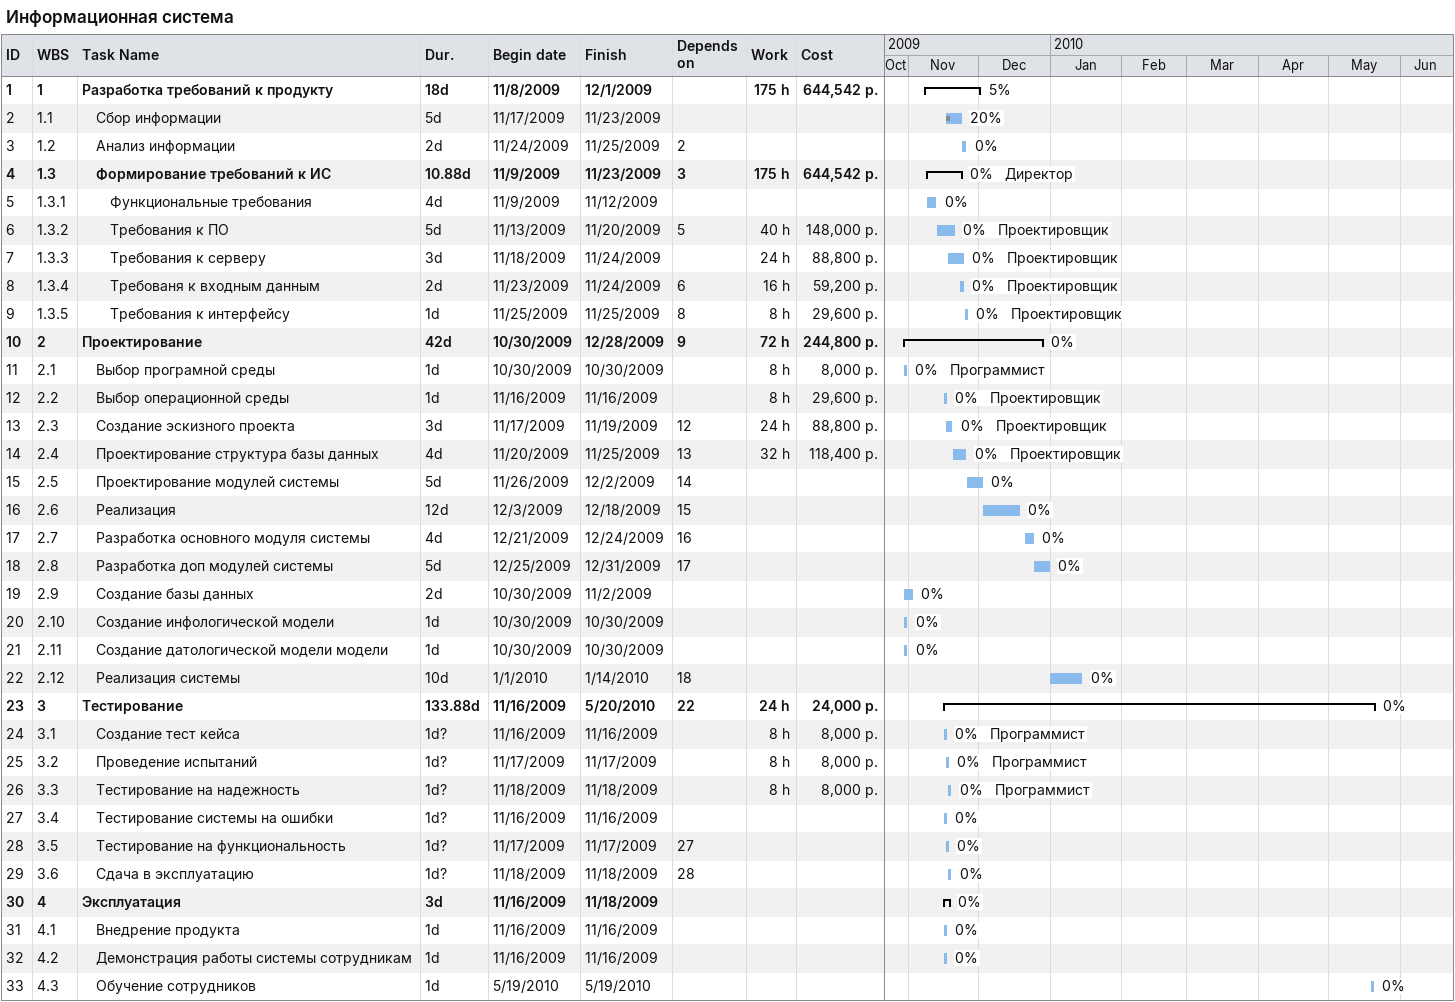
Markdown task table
Информационная система

| ID | WBS | Task | Duration | Start | Finish | Predecessors | Resources | % complete | Work (h) | Cost (р.) |
|---|---|---|---|---|---|---|---|---|---|---|
| 1 | 1 | **Разработка требований к продукту** | 18d | 2009-11-08 | 2009-12-01 |  |  | 5 | 175 | 644542 |
| 2 | 1.1 | Сбор информации | 5d | 2009-11-17 | 2009-11-23 |  |  | 20 |  |  |
| 3 | 1.2 | Анализ информации | 2d | 2009-11-24 | 2009-11-25 | 2 |  | 0 |  |  |
| 4 | 1.3 | **Формирование требований к ИС** | 10.88d | 2009-11-09 | 2009-11-23 | 3 | Директор | 0 | 175 | 644542 |
| 5 | 1.3.1 | Функциональные требования | 4d | 2009-11-09 | 2009-11-12 |  |  | 0 |  |  |
| 6 | 1.3.2 | Требования к ПО | 5d | 2009-11-13 | 2009-11-20 | 5 | Проектировщик | 0 | 40 | 148000 |
| 7 | 1.3.3 | Требования к серверу | 3d | 2009-11-18 | 2009-11-24 |  | Проектировщик | 0 | 24 | 88800 |
| 8 | 1.3.4 | Требованя к входным данным | 2d | 2009-11-23 | 2009-11-24 | 6 | Проектировщик | 0 | 16 | 59200 |
| 9 | 1.3.5 | Требования к интерфейсу | 1d | 2009-11-25 | 2009-11-25 | 8 | Проектировщик | 0 | 8 | 29600 |
| 10 | 2 | **Проектирование** | 42d | 2009-10-30 | 2009-12-28 | 9 |  | 0 | 72 | 244800 |
| 11 | 2.1 | Выбор програмной среды | 1d | 2009-10-30 | 2009-10-30 |  | Программист | 0 | 8 | 8000 |
| 12 | 2.2 | Выбор операционной среды | 1d | 2009-11-16 | 2009-11-16 |  | Проектировщик | 0 | 8 | 29600 |
| 13 | 2.3 | Создание эскизного проекта | 3d | 2009-11-17 | 2009-11-19 | 12 | Проектировщик | 0 | 24 | 88800 |
| 14 | 2.4 | Проектирование структура базы данных | 4d | 2009-11-20 | 2009-11-25 | 13 | Проектировщик | 0 | 32 | 118400 |
| 15 | 2.5 | Проектирование модулей системы | 5d | 2009-11-26 | 2009-12-02 | 14 |  | 0 |  |  |
| 16 | 2.6 | Реализация | 12d | 2009-12-03 | 2009-12-18 | 15 |  | 0 |  |  |
| 17 | 2.7 | Разработка основного модуля системы | 4d | 2009-12-21 | 2009-12-24 | 16 |  | 0 |  |  |
| 18 | 2.8 | Разработка доп модулей системы | 5d | 2009-12-25 | 2009-12-31 | 17 |  | 0 |  |  |
| 19 | 2.9 | Создание базы данных | 2d | 2009-10-30 | 2009-11-02 |  |  | 0 |  |  |
| 20 | 2.10 | Создание инфологической модели | 1d | 2009-10-30 | 2009-10-30 |  |  | 0 |  |  |
| 21 | 2.11 | Создание датологической модели модели | 1d | 2009-10-30 | 2009-10-30 |  |  | 0 |  |  |
| 22 | 2.12 | Реализация системы | 10d | 2010-01-01 | 2010-01-14 | 18 |  | 0 |  |  |
| 23 | 3 | **Тестирование** | 133.88d | 2009-11-16 | 2010-05-20 | 22 |  | 0 | 24 | 24000 |
| 24 | 3.1 | Создание тест кейса | 1d? | 2009-11-16 | 2009-11-16 |  | Программист | 0 | 8 | 8000 |
| 25 | 3.2 | Проведение испытаний | 1d? | 2009-11-17 | 2009-11-17 |  | Программист | 0 | 8 | 8000 |
| 26 | 3.3 | Тестирование на надежность | 1d? | 2009-11-18 | 2009-11-18 |  | Программист | 0 | 8 | 8000 |
| 27 | 3.4 | Тестирование системы на ошибки | 1d? | 2009-11-16 | 2009-11-16 |  |  | 0 |  |  |
| 28 | 3.5 | Тестирование на функциональность | 1d? | 2009-11-17 | 2009-11-17 | 27 |  | 0 |  |  |
| 29 | 3.6 | Сдача в эксплуатацию | 1d? | 2009-11-18 | 2009-11-18 | 28 |  | 0 |  |  |
| 30 | 4 | **Эксплуатация** | 3d | 2009-11-16 | 2009-11-18 |  |  | 0 |  |  |
| 31 | 4.1 | Внедрение продукта | 1d | 2009-11-16 | 2009-11-16 |  |  | 0 |  |  |
| 32 | 4.2 | Демонстрация работы системы сотрудникам | 1d | 2009-11-16 | 2009-11-16 |  |  | 0 |  |  |
| 33 | 4.3 | Обучение сотрудников | 1d | 2010-05-19 | 2010-05-19 |  |  | 0 |  |  |
